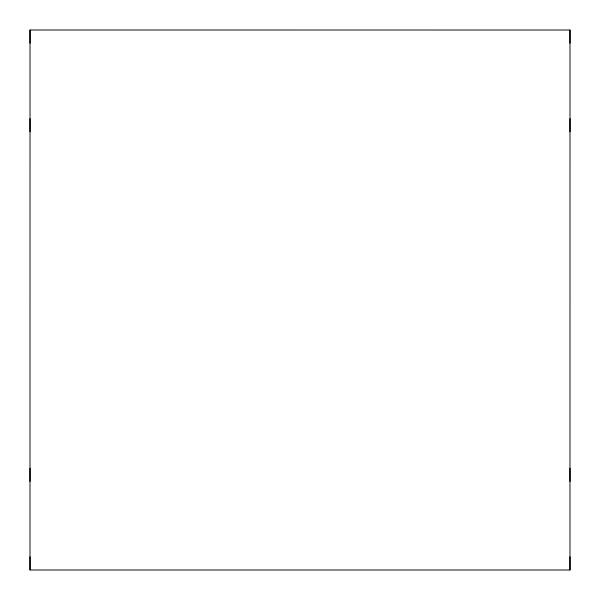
<?xml version="1.0" encoding="UTF-8"?>
<svg xmlns="http://www.w3.org/2000/svg" width="600" height="600" viewBox="0 0 600 600"><rect width="100%" height="100%" fill="white"/><g stroke="black" fill="none" stroke-linecap="round" stroke-linejoin="round"><path stroke-width="0.9" d="M30.015 556.725L30.015 570L570 570L570 556.725M30.008 468.195L30.008 481.47M30.008 131.805L30.008 118.59M30 43.275L30 30L570 30.015L569.985 569.985M569.993 468.195L569.993 481.463M569.993 131.805L570 118.59M569.985 43.275L569.985 30M30.015 30.015L30 569.985"/></g></svg>
